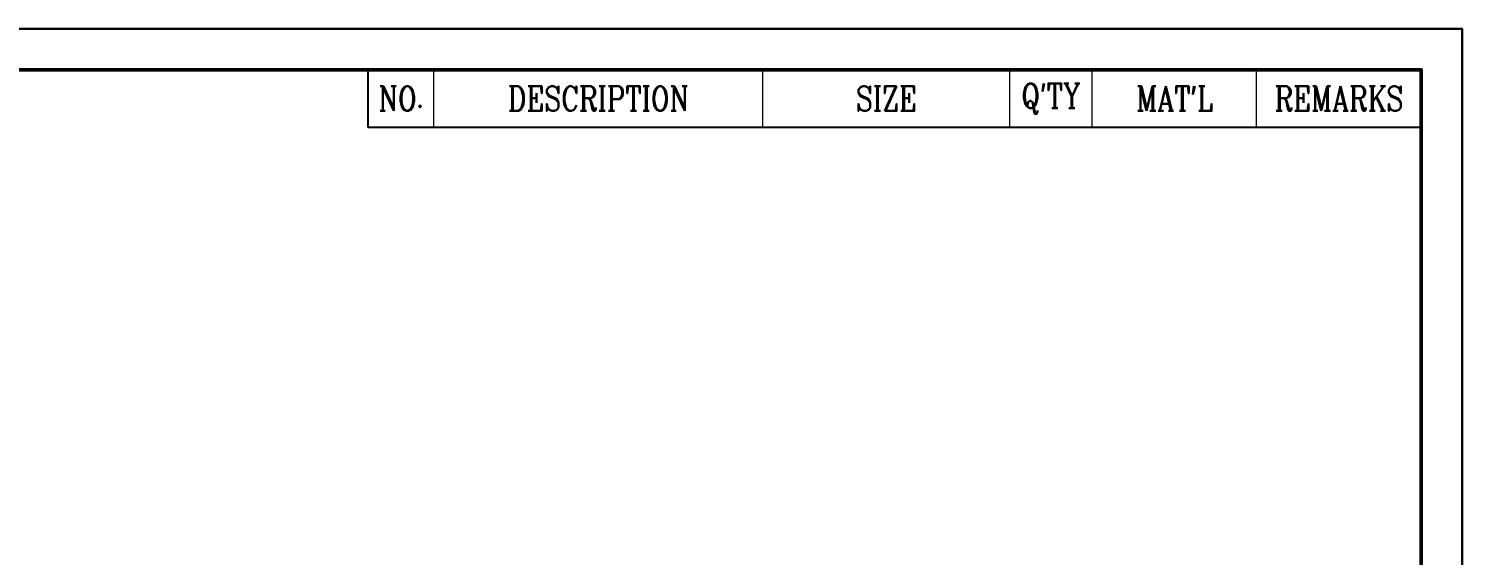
# Model space of a CAD drawing. Header units: millimetres. Extents: x 334 to 3694, y 0 to 2376.
# Drawn here: x 2300 to 3694, y 1864 to 2376 of the extents above; entities that cross this region are included whole.
import ezdxf

# ---------------------------------------------------------------- set-up
doc = ezdxf.new("R2010")
doc.units = ezdxf.units.MM
doc.header["$LTSCALE"] = 3
for name, color, linetype, lineweight in [('1_외형선', 7, 'Continuous', 25), ('4_문자', 7, 'Continuous', 20), ('6_가는선', 3, 'Continuous', 18), ('8_외각선', 4, 'Continuous', 50)]:
    doc.layers.add(name, color=color, linetype=linetype, lineweight=lineweight)
doc.layers.add('Plot-Box', color=211, linetype='Continuous', plot=False)
doc.layers.add('PLOT_BOX', color=221, linetype='Continuous', plot=False)
doc.styles.add('LK-1', font='romanc.shx', dxfattribs={"width": 0.8, "height": 3, "bigfont": 'whtgtxt.shx'})

# ---------------------------------------------------------------- blocks, each defined once
blk = doc.blocks.new('A$C4976374A')
at = {"layer": '1_외형선'}
for p, q in [((287, 285), (287, 292)), ((415, 285), (287, 285))]:
    blk.add_line(p, q, dxfattribs=at)
at = {"layer": '6_가는선'}
for p, q in [((295, 285), (295, 292)), ((335, 285), (335, 292)), ((365, 285), (365, 292)), ((375, 285), (375, 292)), ((395, 285), (395, 292))]:
    blk.add_line(p, q, dxfattribs=at)
at = {"layer": '8_외각선'}
for p, q in [((20, 292), (415, 292)), ((415, 292), (415, 5))]:
    blk.add_line(p, q, dxfattribs=at)
blk.add_lwpolyline([(20, 292), (415, 292), (415, 5), (20, 5)], close=True, dxfattribs=at)
at = {"layer": 'Plot-Box'}
blk.add_lwpolyline([(0, 297), (420, 297), (420, 0), (0, 0)], close=True, dxfattribs=at)
at = {"layer": '4_문자', "char_height": 3, "attachment_point": 5, "style": 'LK-1'}
for s, insert, width in [('NO.', (291, 288.5), 8), ('DESCRIPTION', (315, 288.5), 40), ('SIZE', (350, 288.5), 30), ("Q'TY", (370.01, 288.5), 9.9852), ("MAT'L", (385, 288.5), 20), ('REMARKS', (405, 288.5), 20)]:
    blk.add_mtext(s, dxfattribs=dict(at, insert=insert, width=width))

msp = doc.modelspace()

# ---------------------------------------------------------------- linework, layer by layer
at = {"layer": 'Plot-Box'}
msp.add_lwpolyline([(334, 0), (3694, 0), (3694, 2376), (334, 2376)], close=True, dxfattribs=at)
at = {"layer": 'PLOT_BOX'}
msp.add_lwpolyline([(334, 0), (3694, 0), (3694, 2376), (334, 2376)], close=True, dxfattribs=at)

# ---------------------------------------------------------------- block references
at = {"layer": '1_외형선', "xscale": 8, "yscale": 8, "zscale": 8}
msp.add_blockref('A$C4976374A', (334, 0), dxfattribs=at)

doc.saveas('drawing.dxf')
